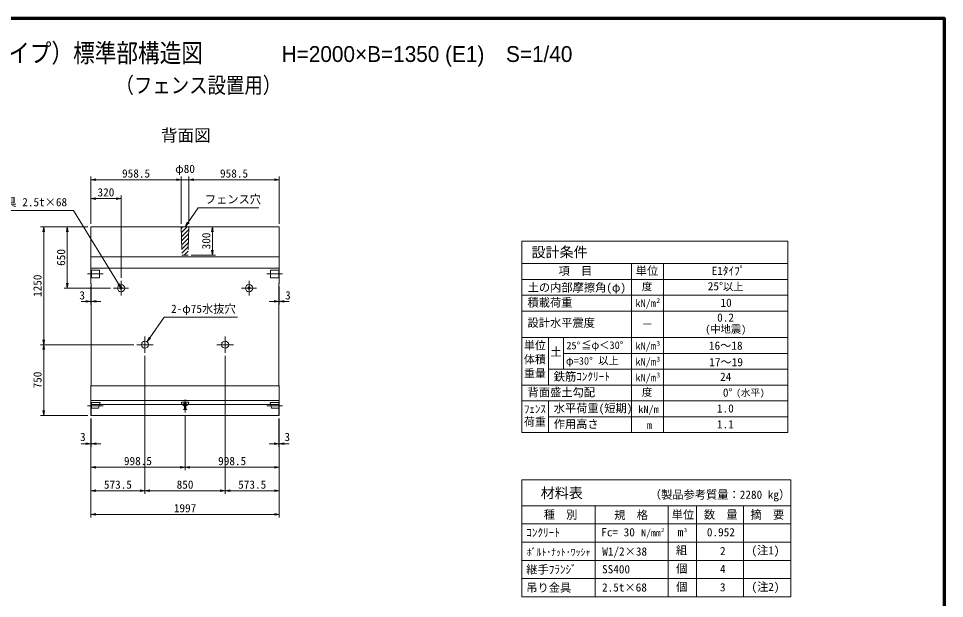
# Model space of a CAD drawing. Units: millimetres at full size, sheet at 1:40. Extents: x 108088 to 123888, y 10657 to 21690.
# Drawn here: x 114072 to 123888, y 15538 to 21690 of the extents above; entities that cross this region are included whole.
import ezdxf
from ezdxf.enums import TextEntityAlignment as Align

# ---------------------------------------------------------------- set-up
doc = ezdxf.new("R2010")
doc.units = ezdxf.units.MM
doc.header["$LTSCALE"] = 40
doc.linetypes.add('CHAIN', pattern=[18.5, 12, -1.5, 3.5, -1.5])
doc.linetypes.add('DASHED', pattern=[7.5, 6, -1.5])
for name, color, linetype, lineweight in [('01図枠', 1, 'Continuous', 70), ('中心', 6, 'CHAIN', 9), ('外形線', 7, 'Continuous', 13), ('寸法', 2, 'Continuous', 9), ('細線', 4, 'Continuous', 9)]:
    doc.layers.add(name, color=color, linetype=linetype, lineweight=lineweight)
doc.layers.add('文字', color=7, linetype='Continuous')
doc.styles.add('ＭＳ ゴシック', font='')
doc.styles.add('ＭＳ Ｐゴシック', font='')
doc.styles.get('ＭＳ ゴシック').set_extended_font_data('MS Gothic')
doc.styles.get('ＭＳ Ｐゴシック').set_extended_font_data('MS PGothic')

# ---------------------------------------------------------------- blocks, each defined once
blk = doc.blocks.new('open_arrow')
at = {"color": 0, "linetype": 'Continuous', "lineweight": -2}
blk.add_lwpolyline([(7.5, 1.25), (0, 0), (7.5, -1.25)], dxfattribs=at)

msp = doc.modelspace()

# ---------------------------------------------------------------- hatches: boundary and pattern name
at = {"layer": '細線'}
h = msp.add_hatch(dxfattribs=at)
h.set_pattern_fill('USER', color=256, style=0, pattern_type=2)
h.set_pattern_definition([(45, (-9884, 14296.24), (-22.45064, 22.45064), [])])
h.paths.add_polyline_path([(115877.6, 19480.48), (115797.6, 19480.48), (115805.1, 19180.48), (115870.1, 19180.48)])

# ---------------------------------------------------------------- linework, layer by layer
at = {"layer": '01図枠'}
msp.add_lwpolyline([(108087.54, 10809.99), (123887.54, 10809.99), (123887.54, 21689.99), (108087.54, 21689.99)], close=True, dxfattribs=at)
at = {"layer": '中心'}
for p, q in [((114970.1, 18980.48), (114805.1, 18980.48)), ((116705.1, 18980.48), (116870.1, 18980.48)), ((115159.1, 18908.98), (115159.1, 18751.98)), ((116516.1, 18908.98), (116516.1, 18751.98)), ((115237.6, 18830.48), (115080.6, 18830.48)), ((116594.6, 18830.48), (116437.6, 18830.48)), ((115412.6, 18142.98), (115412.6, 18317.98)), ((116262.6, 18142.98), (116262.6, 18317.98)), ((115325.1, 18230.48), (115500.1, 18230.48)), ((116175.1, 18230.48), (116350.1, 18230.48)), ((114970.1, 17583.27), (114805.1, 17583.27)), ((115837.6, 17650.44), (115837.6, 17511.44)), ((116705.1, 17583.27), (116870.1, 17583.27))]:
    msp.add_line(p, q, dxfattribs=at)
at = {"layer": '外形線'}
for p, q in [((114839.1, 19480.48), (116836.1, 19480.48)), ((114839.1, 18880.48), (114839.1, 19480.48)), ((116836.1, 18880.48), (116836.1, 19480.48)), ((114839.1, 18880.48), (114842.1, 18877.48)), ((114842.1, 17798.48), (114842.1, 18877.48)), ((116836.1, 18880.48), (116833.1, 18877.48)), ((116833.1, 17798.48), (116833.1, 18877.48)), ((114839.1, 17795.48), (114842.1, 17798.48)), ((114839.1, 17480.48), (114839.1, 17795.48)), ((116836.1, 17795.48), (116833.1, 17798.48)), ((116836.1, 17480.48), (116836.1, 17795.48)), ((116836.1, 17594.76), (114839.1, 17594.76)), ((114839.1, 17480.48), (116836.1, 17480.48))]:
    msp.add_line(p, q, dxfattribs=at)
at = {"layer": '外形線', "linetype": 'DASHED'}
for p, q in [((115797.6, 19480.48), (115805.1, 19180.48)), ((115877.6, 19480.48), (115870.1, 19180.48)), ((115805.1, 19180.48), (115870.1, 19180.48))]:
    msp.add_line(p, q, dxfattribs=at)
at = {"layer": '外形線'}
for centre in [(115412.6, 18230.48), (116262.6, 18230.48)]:
    msp.add_circle(centre, 37.5, dxfattribs=at)
at = {"layer": '寸法'}
for p, q in [((114839.1, 19512.48), (114839.1, 20012.48)), ((114839.1, 19980.48), (115797.6, 19980.48)), ((115981.6, 19980.48), (115693.6, 19980.48)), ((115797.6, 19512.48), (115797.6, 20012.48)), ((115797.6, 19512.48), (115797.6, 20012.48)), ((115877.6, 19512.48), (115877.6, 20012.48)), ((115877.6, 19512.48), (115877.6, 20012.48)), ((116836.1, 19980.48), (115877.6, 19980.48)), ((116836.1, 19512.48), (116836.1, 20012.48)), ((114839.1, 19512.48), (114839.1, 19812.48)), ((115159.1, 19780.48), (114839.1, 19780.48)), ((115159.1, 18940.98), (115159.1, 19812.48)), ((114807.1, 19480.48), (114307.1, 19480.48)), ((114339.1, 18230.48), (114339.1, 19480.48)), ((114807.1, 19480.48), (114557.1, 19480.48)), ((114589.1, 19480.48), (114589.1, 18830.48)), ((115909.6, 19480.48), (116159.6, 19480.48)), ((116127.6, 19480.48), (116127.6, 19180.48)), ((115902.1, 19180.48), (116159.6, 19180.48)), ((114839.1, 18848.48), (114839.1, 18657.62)), ((114842.1, 18845.48), (114842.1, 18657.62)), ((116833.1, 18845.48), (116833.1, 18657.62)), ((116836.1, 18848.48), (116836.1, 18657.62)), ((115048.6, 18830.48), (114557.1, 18830.48)), ((114735.1, 18689.62), (114946.1, 18689.62)), ((116940.1, 18689.62), (116729.1, 18689.62)), ((115293.1, 18230.48), (114307.1, 18230.48)), ((115293.1, 18230.48), (114307.1, 18230.48)), ((114339.1, 17480.48), (114339.1, 18230.48)), ((115412.6, 18110.98), (115412.6, 16648.48)), ((115412.6, 18110.98), (115412.6, 16648.48)), ((116262.6, 18110.98), (116262.6, 16648.48)), ((116262.6, 18110.98), (116262.6, 16648.48)), ((114807.1, 17480.48), (114307.1, 17480.48)), ((115837.6, 17479.44), (115837.6, 16898.48)), ((115837.6, 17479.44), (115837.6, 16898.48)), ((114839.1, 17448.48), (114839.1, 16398.48)), ((114839.1, 17448.48), (114839.1, 16648.48)), ((114839.1, 17448.48), (114839.1, 16898.48)), ((114839.1, 17448.48), (114839.1, 17148.48)), ((114842.1, 17448.48), (114842.1, 17148.48)), ((116833.1, 17448.48), (116833.1, 17148.48)), ((116836.1, 17448.48), (116836.1, 16398.48)), ((116836.1, 17448.48), (116836.1, 16648.48)), ((116836.1, 17448.48), (116836.1, 16898.48)), ((116836.1, 17448.48), (116836.1, 17148.48)), ((114735.1, 17180.48), (114946.1, 17180.48)), ((116940.1, 17180.48), (116729.1, 17180.48)), ((114839.1, 16930.48), (115837.6, 16930.48)), ((115837.6, 16930.48), (116836.1, 16930.48)), ((114839.1, 16680.48), (115412.6, 16680.48)), ((115412.6, 16680.48), (116262.6, 16680.48)), ((116262.6, 16680.48), (116836.1, 16680.48)), ((114839.1, 16430.48), (116836.1, 16430.48))]:
    msp.add_line(p, q, dxfattribs=at)
at = {"layer": '寸法', "color": 3}
for p, q in [((119408.66, 17802.01), (119408.66, 19329.39)), ((119408.66, 19329.39), (122228.66, 19329.39)), ((122228.66, 17298.01), (122228.66, 19329.39)), ((119408.66, 17298.01), (119408.66, 19090.01)), ((119408.66, 19090.01), (122228.66, 19090.01)), ((120568.66, 17298.01), (120568.66, 19090.01)), ((120908.66, 17298.01), (120908.66, 19090.01)), ((119408.66, 18922.01), (122228.66, 18922.01)), ((119408.66, 18754.01), (122228.66, 18754.01)), ((119408.66, 18586.01), (122228.66, 18586.01)), ((119408.66, 18306.01), (122228.66, 18306.01)), ((119688.66, 17802.01), (119688.66, 18306.01)), ((119848.66, 17970.01), (119848.66, 18306.01)), ((119848.66, 18138.01), (122228.66, 18138.01)), ((119688.66, 17970.01), (122228.66, 17970.01)), ((119408.66, 17802.01), (122228.66, 17802.01)), ((119408.66, 17634.01), (122228.66, 17634.01)), ((119688.66, 17298.01), (119688.66, 17634.01)), ((119688.66, 17466.01), (122228.66, 17466.01)), ((119408.66, 17298.01), (122228.66, 17298.01)), ((119408.66, 15555.75), (119408.66, 16798.01)), ((119408.66, 16798.01), (122258.66, 16798.01)), ((122258.66, 15555.75), (122258.66, 16798.01)), ((119408.66, 16522.63), (122258.66, 16522.63)), ((120183.66, 15555.75), (120183.66, 16522.63)), ((120958.66, 15555.75), (120958.66, 16522.63)), ((121258.66, 15555.75), (121258.66, 16522.63)), ((121258.66, 15749.13), (121258.66, 16522.63)), ((121758.66, 15555.75), (121758.66, 16522.63)), ((119408.66, 16329.26), (122258.66, 16329.26)), ((119408.66, 16135.88), (122258.66, 16135.88)), ((119408.66, 15942.51), (122258.66, 15942.51)), ((119408.66, 15749.13), (122258.66, 15749.13)), ((119408.66, 15555.75), (122258.66, 15555.75))]:
    msp.add_line(p, q, dxfattribs=at)
at = {"layer": '寸法', "color": 3, "linetype": 'DASHED'}
for p, q in [((115799.1, 17620.44), (115876.1, 17620.44)), ((115825.1, 17609.44), (115850.1, 17609.44)), ((115825.1, 17601.1), (115825.1, 17609.44)), ((115850.1, 17601.1), (115825.1, 17601.1)), ((115830.6, 17601.1), (115830.6, 17549.1)), ((115844.6, 17601.1), (115844.6, 17549.1)), ((115850.1, 17609.44), (115850.1, 17601.1)), ((115820.1, 17541.44), (115830.6, 17549.1)), ((115855.1, 17541.44), (115820.1, 17541.44)), ((115830.6, 17549.1), (115844.6, 17549.1)), ((115844.6, 17549.1), (115855.1, 17541.44))]:
    msp.add_line(p, q, dxfattribs=at)
at = {"layer": '寸法'}
for points in [[(115159.1, 18830.48), (115131.87, 18874.77), (114653.67, 19652.45), (113457.12, 19652.45)], [(115837.6, 19480.48), (115867, 19523.37), (115975.55, 19681.78), (116619.17, 19681.78)], [(115434.18, 18261.15), (115464.09, 18303.68), (115617.39, 18521.65), (116395.03, 18521.65)]]:
    msp.add_lwpolyline(points, dxfattribs=at)
at = {"layer": '寸法', "color": 3}
for centre, radius in [((115159.1, 18830.48), 38.5), ((116516.1, 18830.48), 38.5), ((115159.1, 18830.48), 12.5), ((116516.1, 18830.48), 12.5)]:
    msp.add_circle(centre, radius, dxfattribs=at)
at = {"layer": '寸法', "color": 3, "linetype": 'DASHED'}
msp.add_arc((115837.6, 17620.44), 38.5, 180, 0, dxfattribs=at)
at = {"layer": '細線'}
for p, q in [((114839.1, 19160.48), (116836.1, 19160.48)), ((114839.1, 19040.48), (116836.1, 19040.48)), ((114845.1, 18940.48), (114845.1, 19020.48)), ((114930.1, 19020.48), (114845.1, 19020.48)), ((114930.1, 18940.48), (114930.1, 19020.48)), ((116745.1, 18940.48), (116745.1, 19020.48)), ((116745.1, 19020.48), (116830.1, 19020.48)), ((116830.1, 18940.48), (116830.1, 19020.48)), ((114930.1, 18940.48), (114845.1, 18940.48)), ((116745.1, 18940.48), (116830.1, 18940.48)), ((116836.1, 17795.48), (114839.1, 17795.48)), ((116836.1, 17639.06), (114839.1, 17639.06)), ((114842.1, 17480.48), (114842.1, 17594.76)), ((116833.1, 17480.48), (116833.1, 17594.76))]:
    msp.add_line(p, q, dxfattribs=at)
at = {"layer": '細線', "linetype": 'DASHED'}
for p, q in [((114845.1, 17558.27), (114845.1, 17618.27)), ((114845.1, 17618.27), (114936.1, 17618.27)), ((114921.1, 17558.27), (114936.1, 17618.27)), ((116754.1, 17558.27), (116739.1, 17618.27)), ((116830.1, 17618.27), (116739.1, 17618.27)), ((116830.1, 17558.27), (116830.1, 17618.27)), ((114845.1, 17558.27), (114921.1, 17558.27)), ((116830.1, 17558.27), (116754.1, 17558.27))]:
    msp.add_line(p, q, dxfattribs=at)

# ---------------------------------------------------------------- block references
at = {"layer": '寸法', "xscale": 6.93, "yscale": 6.93}
for p in [(114839.1, 19980.48), (115877.6, 19980.48), (115877.6, 19980.48), (114839.1, 19780.48), (114842.1, 18689.62), (116836.1, 18689.62), (114842.1, 17180.48), (116836.1, 17180.48), (114839.1, 16930.48), (115837.6, 16930.48), (114839.1, 16680.48), (115412.6, 16680.48), (116262.6, 16680.48), (114839.1, 16430.48)]:
    msp.add_blockref('open_arrow', p, dxfattribs=at)
for p, rotation in [((115797.6, 19980.48), 180), ((115797.6, 19980.48), 180), ((116836.1, 19980.48), 180), ((115159.1, 19780.48), 180), ((114339.1, 19480.48), 270), ((114589.1, 19480.48), 270), ((115837.6, 19480.48), 55.6), ((116127.6, 19480.48), 270), ((116127.6, 19180.48), 90), ((114589.1, 18830.48), 90), ((115159.1, 18830.48), 121.6), ((114839.1, 18689.62), 180), ((116833.1, 18689.62), 180), ((114339.1, 18230.48), 90), ((115434.18, 18261.15), 54.9), ((114339.1, 18230.48), 270), ((114339.1, 17480.48), 90), ((114839.1, 17180.48), 180), ((116833.1, 17180.48), 180), ((115837.6, 16930.48), 180), ((116836.1, 16930.48), 180), ((115412.6, 16680.48), 180), ((116262.6, 16680.48), 180), ((116836.1, 16680.48), 180), ((116836.1, 16430.48), 180)]:
    msp.add_blockref('open_arrow', p, dxfattribs=dict(at, rotation=rotation))

# ---------------------------------------------------------------- texts
at = {"layer": '寸法', "style": 'ＭＳ ゴシック'}
for s, p in [('φ80', (115837.6, 20095.95)), ('958.5', (115318.35, 20046.48)), ('958.5', (116356.85, 20046.48)), ('320', (114999.1, 19846.48)), ('3', (114747.21, 18753.77)), ('3', (116927.99, 18753.77)), ('3', (114754.25, 17252.02)), ('3', (116920.96, 17252.02)), ('998.5', (115338.35, 16996.48)), ('998.5', (116336.85, 16996.48)), ('573.5', (115125.85, 16746.48)), ('850', (115837.6, 16746.48)), ('573.5', (116549.35, 16746.48)), ('1997', (115837.6, 16496.48))]:
    msp.add_text(s, height=87.35, dxfattribs=at).set_placement(p, align=Align.MIDDLE_CENTER)
for s, p in [('フェンス穴', (116047.55, 19701.78)), ('3-吊り金具 2.5t×68', (113457.12, 19672.45)), ('2-φ75水抜穴', (115689.39, 18541.65))]:
    msp.add_text(s, height=87.35, dxfattribs=at).set_placement(p, align=Align.BOTTOM_LEFT)
for s, p in [('300', (116061.6, 19330.48)), ('650', (114523.1, 19155.48)), ('1250', (114273.1, 18855.48)), ('750', (114273.1, 17855.48))]:
    msp.add_text(s, height=87.35, rotation=90, dxfattribs=at).set_placement(p, align=Align.MIDDLE_CENTER)
at = {"layer": '寸法', "color": 3, "style": 'ＭＳ ゴシック'}
for s, height, p in [('設計条件', 109.2, (119509.63, 19125.26)), ('項\u3000目', 87.35, (119796.05, 18943.25)), ('単位', 87.35, (120615.25, 18943.25)), ('E1ﾀｲﾌﾟ', 87.35, (121419.33, 18943.25)), ('土の内部摩擦角(φ)', 87.35, (119468.98, 18767.38)), ('度', 79.75, (120680.45, 18782.32)), ('25°', 87.35, (121378.49, 18780.87)), ('以上', 79.75, (121539.48, 18782.32)), ('積載荷重', 87.35, (119467.08, 18607.38)), ('kN/m', 79.75, (120611.51, 18606.57)), ('2', 52.22, (120832.66, 18657.04)), ('10', 87.35, (121513.81, 18605.41)), ('0.2', 87.35, (121478.04, 18448.02)), ('設計水平震度', 87.35, (119467.94, 18393.07)), ('ー', 79.75, (120683.44, 18383.04)), ('(中地震)', 79.75, (121351.88, 18331.99)), ('25°', 79.75, (119879.42, 18157.73)), ('≦φ＜30°', 79.75, (120037.12, 18161.75)), ('kN/m', 79.75, (120611.94, 18153)), ('3', 52.22, (120833.08, 18203.47)), ('16～18', 87.35, (121390.87, 18150.62)), ('土', 87.35, (119710.97, 18083.43)), ('φ=30°', 79.75, (119874.93, 17994.63)), ('以上', 79.75, (120218.56, 17998.32)), ('kN/m', 79.75, (120611.94, 17985)), ('3', 52.22, (120833.08, 18035.47)), ('17～19', 87.35, (121394.24, 17975.31)), ('鉄筋ｺﾝｸﾘｰﾄ', 87.35, (119745.68, 17821.93)), ('kN/m', 79.75, (120611.94, 17817)), ('3', 52.22, (120833.08, 17867.47)), ('24', 87.35, (121509.14, 17820.46)), ('背面盛土勾配', 87.35, (119468.66, 17655.25)), ('度', 79.75, (120680.45, 17662.32)), ('0°', 87.35, (121538.56, 17652.27)), ('(水平)', 72.16, (121680.89, 17663.78)), ('水平荷重(短期)', 87.35, (119745.68, 17485.93)), ('kN/m', 79.75, (120641.94, 17481)), ('1.0', 87.35, (121475.95, 17484.46)), ('作用高さ', 87.35, (119745.68, 17317.93)), ('m', 79.75, (120732.01, 17313)), ('1.1', 87.35, (121475.95, 17316.46)), ('材料表', 109.2, (119607.53, 16570.76)), ('種\u3000別', 87.35, (119638.94, 16357.92)), ('規\u3000格', 87.35, (120387.09, 16353.78)), ('単位', 87.35, (120996.29, 16356.98)), ('数\u3000量', 87.35, (121336.69, 16357.72)), ('摘\u3000要', 87.35, (121831.68, 16357.33)), ('ｺﾝｸﾘｰﾄ', 87.35, (119454.31, 16167.36)), ('Fc= 30', 87.35, (120249.08, 16171.19)), ('N/mm', 75.95, (120672.83, 16173.37)), ('2', 43.67, (120884.39, 16230.61)), ('m', 87.35, (121059.24, 16172.35)), ('3', 43.67, (121124.63, 16229.06)), ('組', 87.35, (121041.34, 15978.97)), ('(注1)', 87.35, (121841.34, 15978.97)), ('ﾎﾞﾙﾄ･ﾅｯﾄ･ﾜｯｼｬ', 75.95, (119460.14, 15968.64)), ('W1/2×38', 87.35, (120259.85, 15967.28)), ('継手ﾌﾗﾝｼﾞ', 87.35, (119454.09, 15775.38)), ('個 ', 87.35, (121042.67, 15785.6)), ('SS400', 87.35, (120257.64, 15779.17)), ('吊り金具', 87.35, (119454.09, 15582.01)), ('個 ', 87.35, (121042.67, 15592.22)), ('(注2)', 87.35, (121841.34, 15592.22)), ('2.5t×68', 87.35, (120257.64, 15585.79))]:
    msp.add_text(s, height=height, dxfattribs=at).set_placement(p, align=Align.BOTTOM_LEFT)
for s, p in [('単位', (119429.8, 18266.42)), ('体積', (119429.8, 18116.78)), ('重量', (119429.8, 17967.14)), ('ﾌｪﾝｽ', (119429.8, 17590.14)), ('荷重', (119429.8, 17455.47))]:
    msp.add_text(s, height=85.24, dxfattribs=at).set_placement(p, align=Align.TOP_LEFT)
for s, p in [('（製品参考質量：2280 kg）', (122252.61, 16569.65)), ('0.952', (121665.9, 16171.67)), ('2', (121567.37, 15971.95)), ('4', (121567.11, 15780.95)), ('3', (121567.11, 15587.57))]:
    msp.add_text(s, height=87.35, dxfattribs=at).set_placement(p, align=Align.BOTTOM_RIGHT)
at = {"layer": '文字', "style": 'ＭＳ Ｐゴシック', "width": 0.85}
for s, height, p in [(' KLウォール3型（Eタイプ）標準部構造図\u3000\u3000\u3000\u3000\u3000\u3000\u3000\u3000\u3000\u3000\u3000\u3000\u3000\u3000 \u3000\u3000\u3000\u3000', 197.9, (115987.54, 21165.77)), ('（フェンス設置用）', 168.3, (115978.69, 20847.73))]:
    msp.add_text(s, height=height, dxfattribs=at).set_placement(p, align=Align.BOTTOM_CENTER)
at = {"layer": '文字', "style": 'ＭＳ Ｐゴシック'}
msp.add_text('H=2000×B=1350 (E1)\u3000S=1/40', height=168.3, dxfattribs=at).set_placement((116861.77, 21178.44), align=Align.BOTTOM_LEFT)
msp.add_text(' 背面図 ', height=128.7, dxfattribs=at).set_placement((115845.25, 20347.73), align=Align.BOTTOM_CENTER)

doc.saveas('drawing.dxf')
